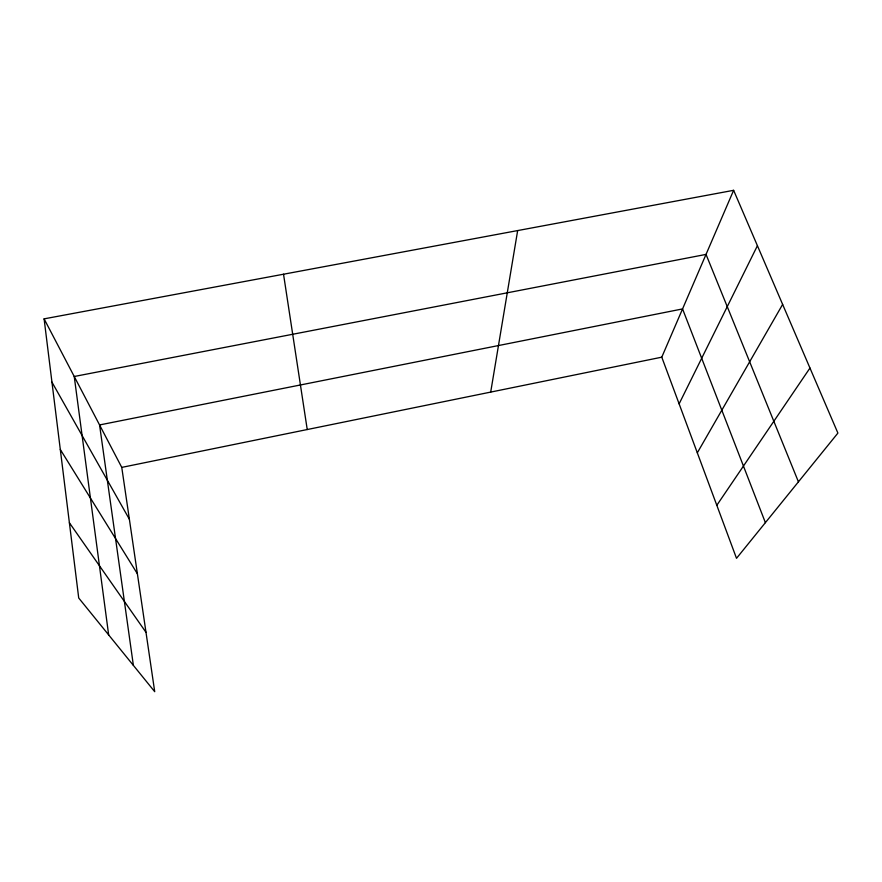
<?xml version="1.0" encoding="UTF-8"?>
<svg xmlns="http://www.w3.org/2000/svg" width="882" height="882" viewBox="0 0 882 882"><rect width="100%" height="100%" fill="white"/><g stroke="black" fill="none" stroke-linecap="round" stroke-linejoin="round"><path stroke-width="1.32" d="M490.701 392.093L517.657 230.577M733.626 190.314L837.9 433.084L736.514 558.317L661.776 357.177L733.626 190.314L44.1 318.854L78.719 598.007L154.714 691.686L121.76 467.394L44.1 318.854M679.118 403.846L757.418 245.703M697.32 452.819L782.632 304.422M716.812 505.298L809.963 368.048M121.76 467.394L661.776 357.177M69.391 522.772L145.993 632.339M60.296 449.478L137.383 573.763M51.95 382.138L129.367 519.233M798.431 481.837L706.03 254.402L74.231 376.493L108.662 634.93M765.389 522.662L682.558 308.921L99.567 424.948L133.38 665.403M283.53 274.225L307.234 429.534"/></g></svg>
